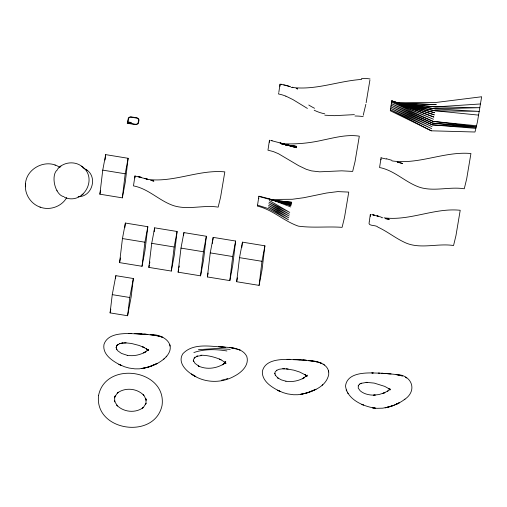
<?xml version="1.0" encoding="UTF-8"?>
<svg xmlns="http://www.w3.org/2000/svg" width="507" height="507" viewBox="0 0 507 507"><rect width="100%" height="100%" fill="white"/><g stroke="black" fill="none" stroke-linecap="round" stroke-linejoin="round"><path stroke-width="0.76" d="M40.319 207.186C31.32 204.232 24.913 194.948 25.401 185.486M25.42 185.068C25.388 168.413 46.612 157.728 60.035 167.595M381.004 159.274L381.004 159.851M25.35 186.804L25.47 183.743M225.273 362.568L225.311 361.821L225.507 363.025M391.778 101.641L391.797 100.83L434.322 114.861L391.803 101.121L434.721 112.725L407.115 105.602M99.879 194.194L102.75 170.13L105.678 154.629L128.125 158.292L125.254 182.355L122.326 197.857L99.879 194.194L100.614 190.321M105.031 160.06L105.678 154.629M122.326 197.857L125.197 173.793L128.125 158.292M110.089 312.889L112.262 294.649L115.85 275.669L133.36 278.52L131.18 296.766L127.599 315.741L110.089 312.889L110.805 309.093M115.488 278.704L115.85 275.669M119.582 262.62L122.453 238.55L125.381 223.048L147.829 226.711L144.958 250.775L142.03 266.283L119.582 262.62L120.463 257.968M124.823 227.706L125.381 223.048M127.599 315.741L129.773 297.501L133.36 278.52M142.03 266.283L144.901 242.213L147.829 226.711M148.849 267.392L151.72 243.328L154.648 227.827L177.095 231.49L174.224 255.553L171.296 271.055L148.849 267.392L149.286 265.066M154.185 231.705L154.648 227.827M171.296 271.055L174.167 246.991L177.095 231.49M178.115 272.17L180.986 248.107L183.914 232.599L206.362 236.262L203.491 260.325L200.563 275.833L178.115 272.17L178.705 269.071M183.547 235.704L183.914 232.599M200.563 275.833L203.434 251.764L206.362 236.262M207.388 276.942L210.253 252.879L213.181 237.377L235.628 241.04L232.764 265.104L229.836 280.605L207.388 276.942L208.117 273.07M212.465 243.392L212.642 241.89M212.826 240.381L213.181 237.377M229.836 280.605L232.7 256.542L235.628 241.04M236.655 281.721L239.526 257.657L242.454 242.15L264.901 245.813L262.03 269.876L259.102 285.384L236.655 281.721L237.384 277.842M241.82 247.416L242.093 245.16M242.181 244.406L242.454 242.15M259.102 285.384L261.973 261.314L264.901 245.813M369.248 221.724L370.351 214.347L370.351 216.356M278.888 91.97L280.016 84.244M369.197 222.072C367.537 226.705 375.89 224.468 378.089 227.231C386.955 231.3 394.617 237.523 403.382 241.782C419.061 250.084 436.914 242.91 453.55 245.534L455.97 235.546L460.21 210.278C434.505 207.585 409.992 221.141 384.072 217.839M269.844 199.473L292.336 199.264L303.756 197.724L326.571 193.015L337.789 191.602L348.759 192.096L344.519 217.357L342.098 227.345C327.522 226.293 312.958 228.131 298.389 226.147C283.838 221.179 272.525 209.587 257.398 206.108L258.9 196.171L269.616 198.883M278.768 92.749L278.571 94.01A34.146 34.096 48 0 1 285.834 96.178M475.794 128.379L432.414 124.874L391.112 105.19L432.75 123.15L476.32 126.649L433.092 121.376L391.562 102.065L433.498 119.246L391.727 101.077L433.91 117.079L391.797 100.83L390.295 110.773L431.28 130.812L474.989 132.01L477.41 122.022L481.65 96.761L436.647 102.389L397.298 102.782M366.143 102.744L367.005 97.566A45.3 1.483 -80.7 0 0 367.22 96.248L369.926 80.011M381.087 157.74L379.572 167.532C394.877 170.422 405.904 183.008 420.563 187.571C434.879 191.621 449.772 186.487 464.273 188.769L466.694 178.781L470.933 153.52C444.328 151.105 418.877 164.921 392.019 160.896M365.858 104.322L364.229 111.071A45.332 1.483 -80.7 0 0 364.127 111.407L363.266 115.266M149.584 263.52L149.876 261.967M178.996 267.519L179.288 265.966M269.458 142.252L269.464 140.249M134.963 177.951L134.976 175.98L147.759 179.294M358.208 385.916L358.335 385.567L358.234 388.108L360.217 390.834C364.007 394.085 369.54 395.397 375.237 395.092L373.539 395.149L379.002 394.554L384.94 392.614L382.937 393.432L387.975 390.96L387.462 391.29L390.111 389.059L389.642 389.75L390.022 388.996L389.978 390.092L388.812 388.654L384.693 386.366L374.185 383.089L366.111 382.36L367.125 382.335L360.965 383.349M358.335 385.567L359.621 384.11L359.368 384.3L361.269 383.235M134.963 175.942L133.468 185.885C148.811 188.731 159.762 201.406 174.452 205.924C188.781 210.037 203.656 204.79 218.162 207.129L220.583 197.141L224.823 171.873C198.668 169.37 173.673 182.894 147.296 179.345M224.975 363.494L225.805 361.814L222.598 364.85L224.595 363.392C216.964 368.532 206.628 369.971 198.212 365.908L199.01 366.276L195.049 363.392L193.249 360.224L193.554 361.288L193.478 359.78L194.865 357.118L194.13 358.031L197.489 356.034L196.253 356.408L201.754 355.502M269.458 140.243L267.962 150.186L273.286 151.555L278.482 153.729L298.68 165.681L306.348 169.344L311.583 170.897L319.644 171.829L341.712 170.827L352.663 171.429L355.077 161.441L359.317 136.174C347.08 134.241 334.823 137.625 322.902 140.084C308.997 143.31 294.649 144.577 280.403 143.557M66.753 197.578C61.632 206.647 49.667 210.823 39.971 207.071M166.106 356.896C177.444 344.354 163.4 333.898 150.142 334.607L158.552 335.964L158.013 335.811L162.817 337.37L160.225 336.414L160.827 336.616M57.57 169.097C63.369 161.91 74.935 160.738 82.083 166.556M117.339 345.007L116.857 345.425L117.992 344.43L116.395 346.281L116.648 345.774L116.179 347.916L116.16 347.371L116.876 349.691L116.597 349.203L117.776 350.787L121.42 353.398L127.333 355.344M166.752 356.174C160.402 363.208 151.08 367.017 141.89 368.564L150.294 366.491L157.36 363.392L147.271 367.448L147.689 367.328L139.336 368.843L134.938 368.862L129.031 368.038L124.545 366.757L118.892 364.324L121.566 365.585C113.543 361.764 102.091 354.856 103.998 344.38C107.674 333.467 121.908 333.555 131.395 333.479L128.442 333.492L147.841 334.405L134.887 333.574L138.05 333.707M64.408 197.305C83.338 205.684 98.821 177.735 81.602 166.169M299.998 359.805L306.456 360.281L287.057 359.374L290.004 359.362C280.308 359.292 264.8 359.583 262.334 371.555C261.954 381.53 272.348 387.69 280.175 391.467L277.506 390.206L283.153 392.64L287.64 393.914L293.553 394.744L297.951 394.725L306.304 393.21L305.879 393.331L315.975 389.268L308.909 392.367L300.499 394.44C311.526 392.253 326.356 387.037 328.726 374.432C329.715 363.969 316.831 360.737 308.757 360.49L317.167 361.846L316.628 361.694L321.425 363.253L318.84 362.296L319.435 362.499M163.52 359.381L164.186 358.766M322.129 385.257L322.801 384.648M404.63 399.415C418.034 390.403 411.551 374.445 396.119 374.559L401.291 375.636L394.985 374.388L387.899 373.672L391.068 373.951M59.167 167.418L59.851 166.879M60.289 166.53L60.916 166.03M82.483 194.568L83.161 194.029M81.412 195.417L82.045 194.916M396.994 403.952L396.411 404.231L399.205 402.85L392.9 405.682L393.4 405.48L385.111 407.812C392.095 406.506 398.863 403.686 404.586 399.446M404.237 399.712L404.985 399.142M117.523 344.842L119.956 343.575L119.658 343.689L123.207 342.954L121.522 343.182L125.932 342.897L131.364 343.454L139.184 345.47L144.539 347.707L142.423 346.706L146.891 349.127L146.339 348.778L148.278 350.622C147.398 349.779 148.684 349.171 147.86 350.122L148.266 349.596L147.226 350.755L148.221 349.843L143.677 352.916L146.029 351.617C140.433 354.938 133.671 356.44 127.225 355.325M193.851 352.549C204.359 348.879 216.058 349.152 226.927 350.977M393.4 405.48L387.804 407.254L388.197 407.159L382.62 408.179L376.783 408.325L372.322 407.78L375.427 408.211C363.696 406.576 347.276 399.744 345.508 386.074C346.959 373.355 363.373 372.753 373.234 372.943L371.827 372.937L379.895 373.165M224.462 379.547L221.711 380.187M225.78 379.147L227.757 378.545M79.092 196.697C91.932 196.165 97.54 177.792 87.147 170.2M198.421 349.691L216.844 348.461L230.21 349.374M78.122 196.76L79.333 196.678M480.408 103.967L435.805 106.901L412.185 104.854M361.725 79.428C338.72 80.873 316.501 90.214 293.09 87.534M124.266 342.897L126.104 342.884M288.103 369.045L282.881 368.779L284.712 368.76M354.387 114.633L334.347 115.678L324.854 115.203M282.881 368.779L279.427 369.223L276.626 370.344L276.917 370.192L275.162 371.91L274.788 373.798L274.775 373.247L275.485 375.573L275.206 375.079L278.121 378.184L277.697 377.867L281.372 379.889L285.948 381.226M399.529 103.352L436.229 104.619L397.247 103.054M296.665 359.583L293.496 359.45L300.03 359.767L296.798 359.609M200.861 355.211C207.845 355.268 214.727 357.017 221.115 359.755M138.183 333.733L141.421 333.879M378.247 373.076L388.096 373.703L384.883 373.437M381.296 217.661L382.684 217.757M386.404 373.558L389.534 373.798M291.012 87.394L291.702 87.445M144.558 334.094L158.552 335.964M303.173 359.976L317.167 361.846M401.164 103.903L404.313 104.176M406.677 104.379L410.613 104.721M399.586 103.498L435.805 106.901L479.806 107.68L435.443 108.853L414.358 105.912M478.602 115.114L435.088 110.76L415.734 106.952M476.586 125.742L433.092 121.376L391.334 103.618L432.75 123.15L476.067 127.447L432.414 124.874L390.884 106.787L432.072 126.668L390.663 108.359L431.691 128.658L390.453 109.797L431.28 130.812M286.176 368.843L293.908 370.18L299.669 372.037L305.499 375.003L304.954 374.654L306.887 376.498L306.507 375.744L306.748 376.511L307.147 375.085L306.653 376.289L306.602 375.915L305.835 376.638L306.83 375.725L302.286 378.799L304.644 377.5C299.048 380.82 292.286 382.322 285.834 381.201M272.88 200.265L291.734 202.293L272.728 200.195M296.671 146.314L281.803 144.134M404.206 104.499L405.771 104.715M411.234 105.481L412.799 105.697M283.381 144.406L285.733 144.736L281.81 144.165M385.244 218.656L389.281 219.36L386.492 218.726M399.548 103.409L435.443 108.853L479.204 111.394L435.088 110.76L395.644 102.458M296.639 146.447L285.695 144.755L296.487 147.081L285.644 144.679L296.424 147.334M297.666 88.814L296.221 88.472M102.75 170.13L125.197 173.793M275.143 200.747L291.5 203.408L271.232 199.84M122.453 238.55L144.901 242.213M151.72 243.328L174.167 246.991M180.986 248.107L203.434 251.764M210.253 252.879L232.7 256.542M239.526 257.657L261.973 261.314M112.262 294.649L129.773 297.501M234.69 348.347L229.753 347.542C236.23 348.233 243.633 350.014 246.77 356.383C249.514 365.04 241.617 372.398 234.633 375.998C221.299 383.672 203.953 383.172 191.456 374.001L195.822 376.619C187.907 372.791 176.683 363.342 182.875 353.709C193.465 342.428 211.508 346.604 225.273 347.333L218.593 346.63L230.603 347.568L240.09 349.976L238.715 349.564M296.608 146.574L285.688 144.749L296.513 146.954L285.65 144.691L296.544 146.827M280.739 84.194L290.131 86.57L286.119 85.404M281.081 84.257L281.753 84.384M381.004 157.842L386.372 159.033M405.676 104.968L407.222 105.279M272.151 140.756L270.814 140.483L280.187 142.949M371.701 214.588L381.08 217.047M271.22 199.916L275.846 200.968M277.392 201.317L291.272 204.473L269.673 199.219L291.037 205.601L269.661 198.934L290.764 206.938M283.768 84.815L284.44 84.973M150.953 180.41L153.906 181.119L150.864 180.258M285.111 85.144L285.783 85.315M397.146 103.029L403.28 104.613M397.304 162.094L402.577 163.495L397.209 161.967M391.822 160.307L386.448 158.742M258.83 196.412L269.509 199.333M280.232 143.132L296.322 147.721L280.219 142.999L285.511 144.723M289.465 86.367L290.131 86.57M54.978 165.111L55.326 165.225M257.556 205.132L268.108 208.535L288.458 219.765L268.342 207.008L288.8 217.858L268.583 205.379L289.117 216.033L268.824 203.732L289.434 214.239L269.065 202.109L289.75 212.427L269.318 200.461M82.914 167.741L87.534 170.504M285.859 96.127L292.919 99.581L307.394 108.428M361.985 404.409L363.411 405.049L362.099 404.459M219.309 359.07L222.313 360.578L225.628 363.075M323.098 364.096L324.448 364.97M86.247 169.496L86.583 169.763M82.654 167.018L83.199 167.456M226.052 363.424L224.702 361.89L225.552 363.443M347.58 392.805L348.119 393.609M57.095 190.911L56.911 190.581M346.566 390.967L346.142 389.934M328.397 370.465L328.701 371.961M169.788 344.589L170.092 346.078M280.079 84.137L279.984 86.285M258.824 198.091L258.824 198.421M361.415 78.427A31.624 21.218 12 0 1 370.021 78.946M314.536 108.283A59.249 38.367 38.8 0 1 308.769 105.031M324.765 113.828A38.152 29.343 43.2 0 1 314.194 110.222M354.944 116.008A32.074 16.877 9.4 0 1 363.17 116.578M64.047 196.589A14 7.478 77 0 1 54.731 184.808A14 7.478 77 0 1 57.538 169.737M138.614 120.083L138.069 122.979A2.497 1.984 6.8 0 1 137.714 123.499L136.687 124.12A2.643 2.104 6.8 0 1 135.699 124.285L127.314 122.954L127.251 123.271L135.73 124.608A2.953 2.351 6.8 0 0 136.592 124.5L137.847 123.873A2.846 2.262 6.8 0 0 138.449 123.106L139.019 120.083A2.865 2.282 6.8 0 0 138.848 119.392L138.588 118.955A3.251 2.586 6.8 0 0 138.018 118.359A2.846 2.262 6.8 0 0 137.023 117.833L130.939 116.844A2.865 2.275 6.8 0 0 129.805 117.022L128.835 117.554A2.877 2.288 6.8 0 0 128.353 118.118L127.422 122.39L127.821 122.453L128.62 118.461A2.51 1.996 6.8 0 1 129.139 117.789L129.982 117.32A2.484 1.977 6.8 0 1 130.964 117.168L136.884 118.131A2.453 1.952 6.8 0 1 137.549 118.448L137.739 118.587A2.839 2.256 6.8 0 1 138.24 119.107L138.468 119.487A2.484 1.977 6.8 0 1 138.614 120.083M98.599 395.302C94.004 431.223 154.92 440.196 162.088 405.258C166.676 369.343 105.767 360.369 98.599 395.302M114.658 397.824L114.74 401.785L114.531 400.315L115.165 402.311L117.542 406.006L116.787 405.156C123.391 412.21 135.401 413.439 143.177 407.622L142.188 408.306L143.811 406.804L146.048 403.255L145.484 404.656L146.029 402.742L145.946 398.775L146.155 400.251L144.508 396.335L143.145 394.56L143.899 395.409C137.296 388.349 125.286 387.12 117.504 392.944L118.499 392.26L116.876 393.755L114.639 397.311L115.203 395.904L114.658 397.824M148.031 349.773L147.968 350.147L148.069 349.741M128.62 122.048L128.518 122.567L128.917 122.637L129.019 122.111L128.62 122.048M129.722 122.225L129.621 122.751L130.02 122.814L130.115 122.288L129.722 122.225M130.819 122.402L130.724 122.928L131.117 122.992L131.218 122.466L130.819 122.402M383.26 373.336L381.644 373.253L383.26 373.348M285.764 144.685L284.18 144.514L285.764 144.685M297.653 88.826L296.297 88.586L297.653 88.826M374.388 215.164L373.044 214.86L374.388 215.164M296.456 147.207L285.644 144.679L296.456 147.207M141.396 177.38L138.24 176.607L141.396 177.38M378.406 216.236L377.081 215.862L378.406 216.236M402.381 375.966L400.999 375.56L402.381 375.966M285.542 144.66L280.206 142.949L285.542 144.66M292.818 87.413L292.146 87.204L292.812 87.413M147.733 179.313L144.596 178.331L147.733 179.313M406.658 377.861L405.537 377.24L406.658 377.861M389.332 389.072L388.78 388.647L389.332 389.072M147.987 350.033L148.038 350.413L147.987 350.033"/></g></svg>
